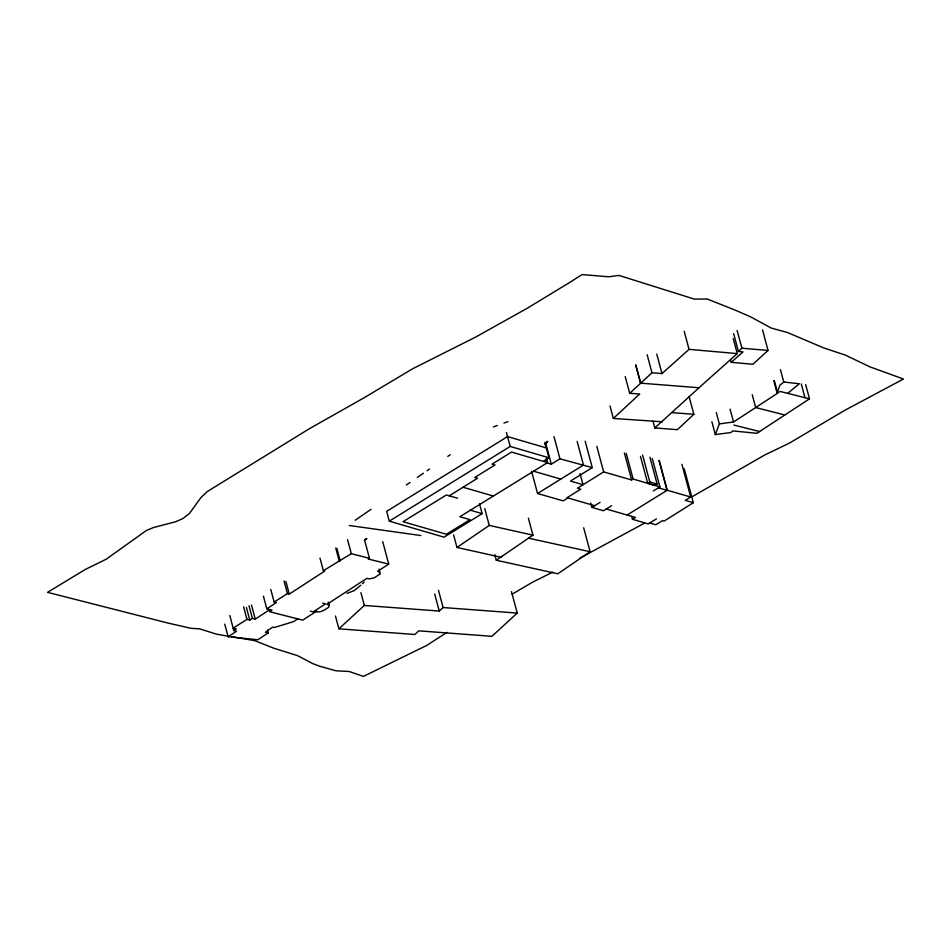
<?xml version="1.0" encoding="UTF-8"?>
<svg xmlns="http://www.w3.org/2000/svg" width="951" height="951" viewBox="0 0 951 951"><rect width="100%" height="100%" fill="white"/><g stroke="black" fill="none" stroke-linecap="round" stroke-linejoin="round"><path stroke-width="1.43" d="M263.427 596.182L266.815 608.795L271.986 610.102L269.537 611.707L302.691 620.159L315.875 611.588C320.63 613.062 325.111 609.65 328.82 607.118L329.022 604.991L326.906 604.384L366.836 578.363L369.273 578.897L374.135 577.887L379.818 574.154L379.199 569.162M805.663 384.525L809.503 398.838L780.224 391.479L777.074 393.013L779.903 385.238L783.755 382.017L799.339 383.764L787.69 393.345M809.503 398.838L756.877 433.311L732.698 430.898L730.891 432.527L715.318 434.571L719.348 423.896L716.305 412.532M360.762 585.257L354.248 590.595L347.044 593.353M689.13 396.65L693.861 414.303L677.385 429.686L654.823 427.926L653.004 421.138M610.007 405.922L613.359 418.452L639.714 393.987L629.705 393.31L625.235 376.608M733.661 333.658L738.428 351.454L741.899 348.232L768.039 350.432L762.547 329.902M629.705 393.31L651.982 372.792L661.979 373.577L689.047 349.362L737.263 353.594L733.233 338.544M654.823 427.926L699.056 387.746L640.653 383.17L635.743 365.077M335.465 616.022L338.889 628.813L364.328 605.454L439.255 611.053L443.083 607.534L517.237 613.074L511.472 591.593M517.237 613.074L491.929 636.314L418.809 630.846L414.838 634.495L338.889 628.813M768.039 350.432L752.942 364.281L731.224 362.331L730.487 359.597M698.961 387.746L737.263 353.594M731.224 362.331L743.004 351.894L738.428 351.454M362.497 583.652L364.245 582.131M544.495 444.093L547.728 441.359L546.243 442.595M546.635 463.173L547.467 462.578L546.35 458.406M355.187 520.268L371.033 509.356M406.362 484.986L410.024 482.466M417.334 477.426L423.421 473.229M427.082 470.709L429.519 469.033M447.79 456.432L450.227 454.756M494.782 554.611L496.291 560.234L532.94 535.151L528.364 518.069M453.591 534.866L456.967 547.455L489.254 525.428L532.94 535.151M502.318 556.109L500.737 557.191L456.967 547.455M583.676 527.781L590.096 551.723L557.821 573.786L496.291 560.234M365.029 539.776L366.86 538.563L364.566 539.871M267.576 630.097L268.337 632.902L257.864 639.75L228.121 636.742L224.733 624.129M319.988 558.094L323.364 570.707L351.323 553.696L369.464 558.308L364.578 540.073M631.726 516.464L632.486 519.294L635.375 517.415L606.251 508.999M266.815 608.795L276.325 602.601L274.161 602.054L270.773 589.43M229.821 615.523L233.791 630.549L236.276 628.968L233.209 628.147L246.975 619.374L249.792 620.088L252.395 618.388L255.248 619.113L269.906 609.579M228.121 636.742L236.526 631.286L233.791 630.549M719.348 423.896L733.53 421.994L777.68 393.167L774.387 380.852M382.718 541.666L388.721 564.109L377.713 571.254L379.948 571.967M274.161 602.054L287.428 593.602L289.294 594.102L324.719 571.064L323.364 570.707M297.853 618.911L293.633 621.585L274.435 627.494L272.64 627.101L265.424 632.213L268.337 632.902M369.464 558.308L368.31 559.033L388.721 564.109M684.245 468.831L693.315 502.699L664.107 521.1L662.526 520.637L655.821 524.762L649.723 522.991L648.225 523.918L632.486 519.294M449.241 495.804L477.545 478.258L474.787 477.461L495.019 464.956L492.012 464.159L511.567 452.07L547.467 462.578M531.597 471.28L537.553 493.51L583.462 465.039L577.126 441.419M652.255 458.406L659.887 486.888L633.128 479.042L631.63 479.97L603.659 471.91L577.388 488.232L580.728 489.194L567.034 497.706L594.684 505.682M681.915 464.314L690.676 497.004L685.291 500.345L693.315 502.699M546.361 447.933L507.537 436.592L386.665 511.341L389.304 521.172L510.176 446.435L549 457.776L544.875 442.381M543.984 460.878L549 457.776M585.186 441.228L592.259 467.63L559.949 458.822L551.307 464.171L547.087 462.899L459.868 516.726L470.032 519.674L446.399 534.26L403.01 521.707L446.388 494.972L457.621 498.241M479.494 503.792L482.121 513.635L444.069 537.172L389.304 521.172M592.259 467.63L570.493 481.063L583.011 484.737L580.027 473.622M590.761 503.138L591.902 507.394L600.105 502.33M640.487 456.385L647.702 483.322L649.818 482.014L657.129 484.13L649.913 457.193M611.6 505.706L603.398 510.77L591.902 507.394M653.289 490.966L659.887 486.888M627.137 515.026L667.233 490.24L690.676 497.004M657.129 484.13L654.977 485.45L647.702 483.322M649.723 522.991L656.475 518.866M533.535 471.209L560.793 479.09M567.961 497.967L563.17 500.856L537.553 493.51M512.197 594.137L532.798 582.071L552.65 572.169M446.97 632.403L426.63 645.479L363.413 676.411L349.148 671.477L336.036 670.812L319.714 666.235L312.499 663.489L297.449 655.596L273.912 648.261L254.606 640.605L231.996 636.754M644.172 523.312L579.421 558.392M692.59 496.446L764.889 454.911L789.52 443.059L844.369 410.535L903.45 379.021L870.01 366.896L845.273 355.068L823.97 348.018L787.452 332.505L771.154 328.024L750.945 317.004L738.737 311.666A405.423 174.901 61.9 0 0 731.462 308.671L707.306 299.018L694.385 299.101L619.018 275.445L608.592 276.777L582.131 274.589L575.319 278.833A249.15 197.963 -66.8 0 1 565.12 285.229L527.543 308.088L475.714 337.034L412.698 368.726L364.756 397.387L309.562 428.604L207.259 491.56L200.923 497.587L189.32 513.599L182.735 518.64L175.614 521.742L153.349 527.591L146.204 530.599L106.203 559.212L85.138 569.542L47.55 592.342L167.935 623.048L190.913 628.29L199.698 628.873L216.186 634.079L227.527 636.136M493.403 426.951L497.361 425.489M503.971 423.064L507.941 421.614M613.359 418.452L662.348 421.78M672.191 412.651L693.861 414.303M640.594 383.158L635.803 365.077M349.338 525.511L420.806 535.532M528.53 538.171L590.096 551.723M733.851 425.049L759.587 431.528M322.662 603.112L325.563 603.849L313.259 611.85L310.371 611.113M784.848 414.981L755.688 407.563L752.241 394.713M463.03 487.257L493.355 496.03M470.174 510.14L482.121 513.635M658.413 487.804L667.02 490.371L659.019 460.534M801.265 383.907L804.962 397.696M780.45 369.713L783.755 382.017M773.781 380.697L777.074 393.013M737.12 330.437L741.899 348.232M730.083 409.144L733.53 421.994M711.895 421.792L715.318 434.571M684.209 331.281L689.047 349.362M656.761 354.093L661.979 373.577M647.132 354.711L651.982 372.792M659.233 460.403L667.233 490.24M642.603 455.077L649.818 482.014M626.257 453.413L633.128 479.042M624.391 452.973L631.63 479.97M596.812 446.328L603.659 471.91M553.993 436.592L559.949 458.822M545.719 443.321L551.307 464.171M546.338 460.129L547.087 462.899M506.419 432.432L510.176 446.435M484.772 508.702L489.254 525.428M438.482 590.345L443.083 607.534M434.678 593.995L439.255 611.053M379.069 571.349L379.818 574.154M347.567 539.681L351.323 553.696M360.905 592.663L364.328 605.454M336.856 548.323L340.244 560.947M335.762 548.038L339.138 560.662M328.273 602.185L329.022 604.991M285.906 581.477L289.294 594.102M284.04 580.978L287.428 593.602M251.492 605.086L255.248 619.113M249.019 605.763L252.395 618.388M246.404 607.463L249.792 620.088M243.587 606.75L246.975 619.374M316.493 611.184L315.875 611.588L316.493 611.184"/></g></svg>
